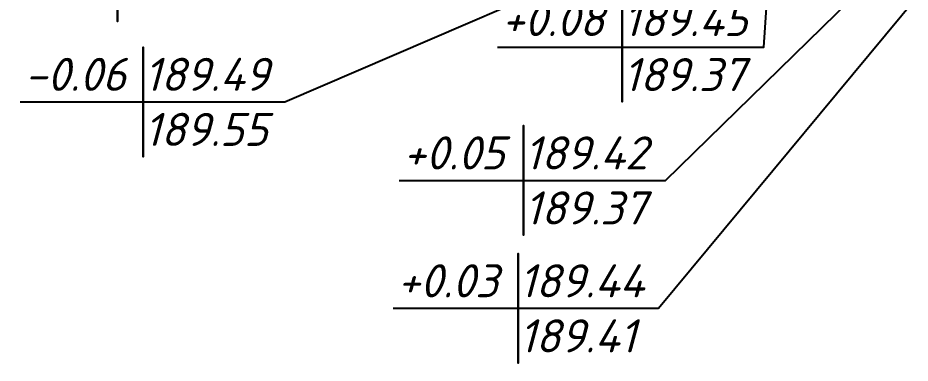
# Model space of a CAD drawing. Header units: metres. Extents: x 2302736 to 2305552, y 452304 to 453193.
# Drawn here: x 2302739.86 to 2302773.61, y 452605.16 to 452618.23 of the extents above; entities that cross this region are included whole.
import ezdxf

# ---------------------------------------------------------------- set-up
doc = ezdxf.new("R2010")
doc.units = ezdxf.units.M
doc.layers.add('ГП_ПЗМ', color=7, linetype='Continuous')
doc.layers.add('ГП_ПЗМ @ 0.5', color=7, linetype='Continuous')
doc.styles.add('ASML', font='isocpeui.ttf')
doc.styles.add('СПДС', font='isocpeur.ttf')

# ---------------------------------------------------------------- blocks, each defined once
blk = doc.blocks.new('BD_Cart_Mark')
at = {"color": 1, "linetype": 'ByBlock', "lineweight": -2, "transparency": 33554687, "style": 'СПДС'}
for tag, p in [('G_C_H_001', (-4.833333333333333, 0.8333333333333335)), ('G_C_H2_001', (-4.833333333333333, -3.333333333333333))]:
    blk.add_attdef(tag, p, '', height=2.5, dxfattribs=at)
at = {"color": 26, "linetype": 'ByBlock', "lineweight": -2, "transparency": 33554687, "style": 'СПДС'}
blk.add_attdef('G_C_Red_001', (0.5833333333333334, 0.8333333333333335), '', height=2.5, dxfattribs=at)
at = {"color": 176, "linetype": 'ByBlock', "lineweight": -2, "transparency": 33554687, "style": 'СПДС'}
blk.add_attdef('G_C_Black_001', (0.5833333333333334, -3.333333333333333), '', height=2.5, dxfattribs=at)
at = {"color": 214, "linetype": 'ByBlock', "lineweight": -2, "transparency": 33554687, "style": 'СПДС'}
blk.add_attdef('G_C_Dop_001', (0.5833333333333334, -7.5), '', height=2.5, dxfattribs=at)
blk = doc.blocks.new('ПЗМ_компрессорная 1')
at = {"layer": 'ГП_ПЗМ', "flags": 128}
for points in [[(7.285439831670373, 5.293683314113877), (12.00437922542915, 5.293683314113877), (12.00437922542915, 7.368683314125519), (12.00437922542915, 3.218683314102236), (12.00437922542915, 5.293683314113877), (17.35968225589022, 5.293683314113877), (17.79180699307471, 11.64008471852867)], [(-10.85818485217169, 8.337055446289014), (-7.090003034099936, 8.337055446289014), (-7.090003034099936, 10.41205544630065), (-7.090003034099936, 6.262055446277372), (-7.090003034099936, 8.337055446289014), (-1.903260610066354, 8.337055446289014), (4.436171730514615, 10.79845748940715)], [(3.559396234806627, 0.246798072650563), (8.269812901504338, 0.246798072650563), (8.269812901504338, 2.321798072662204), (8.269812901504338, -1.828201927361078), (8.269812901504338, 0.246798072650563), (13.63363865902647, 0.246798072650563), (24.43617182550952, 10.79845748044317)], [(-10.77642453461885, 3.219614437257405), (-6.115250292234122, 3.219614437257405), (-6.115250292234122, 5.294614437269046), (-6.115250292234122, 1.144614437245763), (-6.115250292234122, 3.219614437257405), (-0.75331847416237, 3.219614437257405), (14.43617185857147, 9.772736312064808)], [(3.344343093223869, -4.592656742897816), (8.062335517257452, -4.592656742897816), (8.062335517257452, -2.517656742886174), (8.062335517257452, -6.667656742909457), (8.062335517257452, -4.592656742897816), (13.3778658201918, -4.592656742897816), (24.43617180082947, 8.747015153698158)]]:
    blk.add_lwpolyline(points, dxfattribs=at)
at = {"layer": 'ГП_ПЗМ @ 0.5'}
ref = blk.add_blockref('BD_Cart_Mark', (12.00437922542915, 5.293683314113877), dxfattribs=dict(at, xscale=0.5, yscale=0.5, zscale=0.5))
ref.add_attrib('G_C_Red_001', '189.45', (12.04131104345574, 5.710349980799946), dxfattribs={"layer": '0', "color": 26, "linetype": 'ByBlock', "lineweight": -2, "transparency": 33554687, "height": 1.25, "style": 'ASML'})
ref.add_attrib('G_C_Black_001', '189.37', (12.04131104345574, 3.627016647427808), dxfattribs={"layer": '0', "color": 176, "linetype": 'ByBlock', "lineweight": -2, "transparency": 33554687, "height": 1.25, "style": 'ASML'})
ref.add_attrib('G_C_H_001', '+0.08', (7.444720134675276, 5.710349980799946), dxfattribs={"layer": '0', "color": 5, "linetype": 'ByBlock', "lineweight": -2, "transparency": 33554687, "height": 1.25, "style": 'ASML'})
ref = blk.add_blockref('BD_Cart_Mark', (-6.115250292234122, 3.219614437257405), dxfattribs=dict(at, xscale=0.5, yscale=0.5, zscale=0.5))
ref.add_attrib('G_C_Red_001', '189.49', (-6.078318474207525, 3.636281103943474), dxfattribs={"layer": '0', "color": 26, "linetype": 'ByBlock', "lineweight": -2, "transparency": 33554687, "height": 1.25, "style": 'ASML'})
ref.add_attrib('G_C_Black_001', '189.55', (-6.078318474207525, 1.552947770571336), dxfattribs={"layer": '0', "color": 176, "linetype": 'ByBlock', "lineweight": -2, "transparency": 33554687, "height": 1.25, "style": 'ASML'})
ref.add_attrib('G_C_H_001', '-0.06', (-10.60104574662435, 3.636281103943474), dxfattribs={"layer": '0', "color": 1, "linetype": 'ByBlock', "lineweight": -2, "transparency": 33554687, "height": 1.25, "style": 'ASML'})
ref = blk.add_blockref('BD_Cart_Mark', (8.269812901504338, 0.246798072650563), dxfattribs=dict(at, xscale=0.5, yscale=0.5, zscale=0.5))
ref.add_attrib('G_C_Red_001', '189.42', (8.306744719530936, 0.6634647393366322), dxfattribs={"layer": '0', "color": 26, "linetype": 'ByBlock', "lineweight": -2, "transparency": 33554687, "height": 1.25, "style": 'ASML'})
ref.add_attrib('G_C_Black_001', '189.37', (8.306744719530936, -1.419868594035506), dxfattribs={"layer": '0', "color": 176, "linetype": 'ByBlock', "lineweight": -2, "transparency": 33554687, "height": 1.25, "style": 'ASML'})
ref.add_attrib('G_C_H_001', '+0.05', (3.718676538023194, 0.6634647393366322), dxfattribs={"layer": '0', "color": 5, "linetype": 'ByBlock', "lineweight": -2, "transparency": 33554687, "height": 1.25, "style": 'ASML'})
ref = blk.add_blockref('BD_Cart_Mark', (8.062335517257452, -4.592656742897816), dxfattribs=dict(at, xscale=0.5, yscale=0.5, zscale=0.5))
ref.add_attrib('G_C_Red_001', '189.44', (8.09926733528405, -4.175990076211746), dxfattribs={"layer": '0', "color": 26, "linetype": 'ByBlock', "lineweight": -2, "transparency": 33554687, "height": 1.25, "style": 'ASML'})
ref.add_attrib('G_C_Black_001', '189.41', (8.09926733528405, -6.259323409583885), dxfattribs={"layer": '0', "color": 176, "linetype": 'ByBlock', "lineweight": -2, "transparency": 33554687, "height": 1.25, "style": 'ASML'})
ref.add_attrib('G_C_H_001', '+0.03', (3.50362339620055, -4.175990076211746), dxfattribs={"layer": '0', "color": 5, "linetype": 'ByBlock', "lineweight": -2, "transparency": 33554687, "height": 1.25, "style": 'ASML'})

msp = doc.modelspace()

# ---------------------------------------------------------------- block references
at = {"layer": 'ГП_ПЗМ', "color": 4}
msp.add_blockref('ПЗМ_компрессорная 1', (2302750.714264562, 452611.8266377479), dxfattribs=at)

doc.saveas('drawing.dxf')
